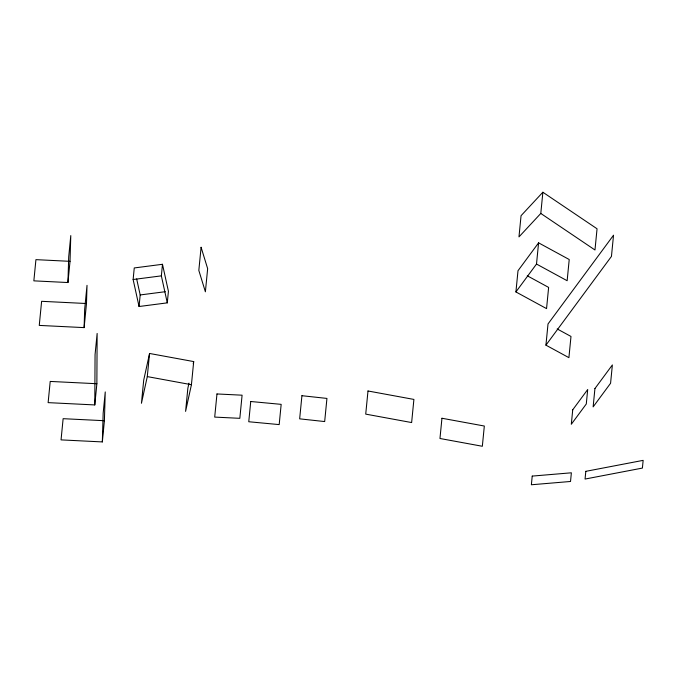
<?xml version="1.0" encoding="UTF-8"?>
<svg xmlns="http://www.w3.org/2000/svg" width="677" height="677" viewBox="0 0 677 677"><rect width="100%" height="100%" fill="white"/><g stroke="black" fill="none" stroke-linecap="round" stroke-linejoin="round"><path stroke-width="1.02" d="M94.788 404.931L95.059 354.646L97.141 333.439L96.87 383.724L94.788 404.931L48.126 402.637L50.208 381.43L96.87 383.724M67.945 282.537L68.707 256.786L70.789 235.579L70.027 261.33L67.945 282.537L33.85 280.853L35.932 259.646L70.027 261.33M84.126 327.617L84.659 309.44L87.02 285.339L86.487 303.524L84.126 327.617L39.258 325.409L41.619 301.307L86.487 303.524M102.329 441.92L103.175 413.139L105.248 391.932L104.402 420.713L102.329 441.92L61.048 439.889L63.13 418.682L104.402 420.713M133.124 279.516L134.258 267.948L162.488 264.292L168.421 291.296L167.287 302.856L139.056 306.512L133.124 279.516L161.354 275.861L162.488 264.292M139.056 306.512L140.19 294.952L136.669 278.949M149.558 353.47L143.71 380.152L141.442 403.28L147.29 376.598L149.558 353.47L193.698 361.577L191.43 384.705L185.583 411.388L187.859 388.26L188.976 383.123M527.281 275.784L548.632 287.412L546.551 308.619L515.916 291.939L517.998 270.732L538.587 242.84L569.222 259.519L567.148 280.727L536.506 264.047L538.587 242.84M540.796 213.441L542.869 192.234L597.055 228.784L594.973 249.991L540.796 213.441L518.971 236.908L521.053 215.701L542.869 192.234M545.933 345.152L548.015 323.945L613.531 235.198L611.449 256.405L545.933 345.152L568.908 357.659L570.99 336.452L557.205 328.946M193.25 363.625L193.698 361.577M515.916 291.939L536.506 264.047M140.19 294.952L165.29 291.702M147.29 376.598L191.43 384.705M161.354 275.861L167.287 302.856M201.094 247.291L198.826 270.419L205.385 291.795L207.653 268.659L201.094 247.291M216.97 393.955L214.702 417.091L239.827 418.327L242.095 395.19L216.97 393.955M250.735 401.503L248.755 421.746L279.186 424.597L281.167 404.355L250.735 401.503M301.925 395.707L299.657 418.843L324.672 421.559L326.94 398.423L301.925 395.707M367.992 390.984L365.724 414.121L411.633 422.558L413.901 399.422L367.992 390.984M441.954 418.251L439.965 438.493L482.337 446.27L484.326 426.028L441.954 418.251M532.224 476.092L531.377 484.766L570.525 481.474L571.371 472.8L532.224 476.092M572.734 409.797L571.312 424.259L586.29 403.974L587.704 389.512L572.734 409.797M585.817 471.336L585.055 479.054L642.397 468.078L643.15 460.36L585.817 471.336M594.931 388.564L593.137 406.877L610.578 383.258L612.372 364.945L594.931 388.564"/></g></svg>
